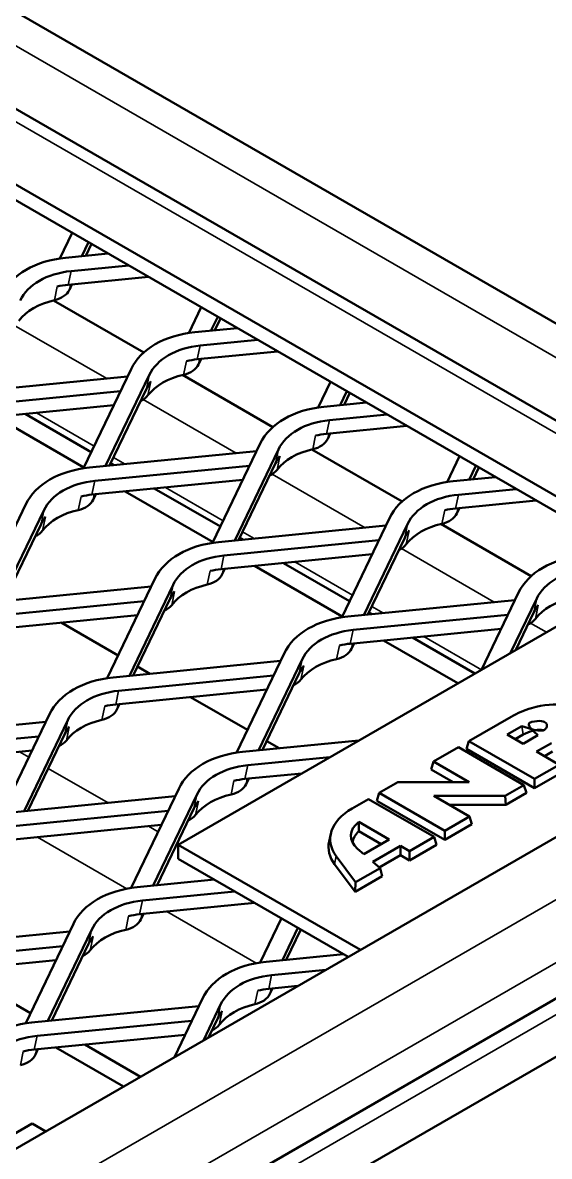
# Model space of a CAD drawing. Header units: millimetres. Extents: x 0 to 1485, y 0 to 1050.
# Drawn here: x 1328.3 to 1383, y 381.9 to 499.9 of the extents above; entities that cross this region are included whole.
import ezdxf

# ---------------------------------------------------------------- set-up
doc = ezdxf.new("R2010")
doc.units = ezdxf.units.MM
doc.header["$LTSCALE"] = 2.5
doc.layers.add('Sichtbar (ISO)', color=7, linetype='Continuous', lineweight=50)
doc.layers.add('Sichtbar schmal (ISO)', color=7, linetype='Continuous', lineweight=35)

msp = doc.modelspace()

# ---------------------------------------------------------------- linework, layer by layer
at = {"layer": 'Sichtbar (ISO)'}
for p, q in [((1449.8106, 430.3844), (1166.9679, 593.6837)), ((1429.769, 431.8773), (1168.3821, 582.7891)), ((1168.3821, 574.9043), (1414.4553, 432.8339)), ((1168.3821, 573.2713), (1394.0906, 442.9585)), ((1333.4001, 477.9982), (1332.115, 475.3171)), ((1334.4152, 475.559), (1335.1108, 477.0104)), ((1334.8193, 475.5988), (1335.4124, 476.8363)), ((1332.7324, 475.3934), (1337.1575, 475.8288)), ((1339.298, 474.593), (1333.2916, 474.0021)), ((1332.9939, 472.5776), (1341.3628, 473.4009)), ((1333.1194, 472.0522), (1333.3899, 472.6165)), ((1331.4639, 470.951), (1340.8548, 465.5292)), ((1346.8351, 470.2414), (1345.5501, 467.5604)), ((1347.8502, 467.8023), (1348.5459, 469.2537)), ((1348.2543, 467.842), (1348.8475, 469.0796)), ((1346.1674, 467.6367), (1350.5925, 468.0721)), ((1352.7331, 466.8363), (1346.7266, 466.2453)), ((1346.4289, 464.8208), (1354.7978, 465.6442)), ((1334.5899, 453.4758), (1339.5445, 463.813)), ((1346.5544, 464.2955), (1346.8249, 464.8598)), ((1339.1644, 463.0199), (1321.7722, 461.3089)), ((1341.4284, 463.1864), (1336.89, 453.7177)), ((1344.8989, 463.1943), (1354.2898, 457.7725)), ((1322.3315, 459.9175), (1338.4368, 461.502)), ((1337.2941, 453.7575), (1341.1306, 461.7619)), ((1360.2701, 462.4847), (1358.9851, 459.8036)), ((1361.2852, 460.0456), (1361.9809, 461.497)), ((1359.6024, 459.88), (1364.0276, 460.3154)), ((1361.6893, 460.0853), (1362.2825, 461.3229)), ((1322.0337, 458.493), (1337.735, 460.0377)), ((1328.5187, 459.131), (1335.397, 455.1598)), ((1366.1681, 459.0795), (1360.1617, 458.4886)), ((1334.6307, 453.5609), (1325.4979, 458.8338)), ((1359.8639, 457.0641), (1368.2328, 457.8875)), ((1359.9895, 456.5388), (1360.2599, 457.1031)), ((1348.0249, 445.7191), (1352.9795, 456.0563)), ((1352.5994, 455.2632), (1335.2072, 453.5522)), ((1354.8634, 455.4296), (1350.3251, 445.961)), ((1358.334, 455.4376), (1367.7249, 450.0158)), ((1373.7052, 454.728), (1372.4201, 452.0469)), ((1335.7665, 452.1608), (1351.8719, 453.7452)), ((1337.4094, 453.9979), (1337.7485, 453.8022)), ((1350.7292, 446.0008), (1354.5657, 454.0051)), ((1374.7203, 452.2888), (1375.4159, 453.7403)), ((1375.1243, 452.3286), (1375.7175, 453.5662)), ((1335.4688, 450.7363), (1351.17, 452.281)), ((1373.0374, 452.1233), (1377.4626, 452.5586)), ((1335.5943, 450.211), (1335.8647, 450.7752)), ((1348.0658, 445.8042), (1338.9329, 451.0771)), ((1341.9537, 451.3743), (1348.8321, 447.403)), ((1379.6031, 451.3228), (1373.5967, 450.7319)), ((1328.5844, 449.7284), (1323.6298, 439.3912)), ((1373.299, 449.3074), (1381.6679, 450.1307)), ((1325.9299, 439.6332), (1330.4682, 449.1018)), ((1373.4245, 448.7821), (1373.695, 449.3464)), ((1326.334, 439.6729), (1330.1705, 447.6773)), ((1366.0345, 447.5065), (1348.6423, 445.7954)), ((1361.46, 437.9624), (1366.4146, 448.2996)), ((1368.2984, 447.6729), (1363.7601, 438.2043)), ((1371.769, 447.6809), (1381.1599, 442.2591)), ((1350.8444, 446.2412), (1351.1835, 446.0455)), ((1364.1642, 438.244), (1368.0007, 446.2484)), ((1349.2015, 444.4041), (1365.3069, 445.9885)), ((1395.3634, 443.6933), (1344.4517, 414.2994)), ((1348.9038, 442.9795), (1364.6051, 444.5243)), ((1349.0293, 442.4542), (1349.2998, 443.0185)), ((1361.5008, 438.0475), (1352.3679, 443.3204)), ((1355.3887, 443.6175), (1362.2671, 439.6463)), ((1342.0194, 441.9717), (1337.0648, 431.6345)), ((1339.3649, 431.8764), (1343.9032, 441.3451)), ((1324.2471, 439.4676), (1341.6393, 441.1787)), ((1376.0018, 432.5149), (1379.8496, 440.5429)), ((1340.9117, 439.6607), (1324.8063, 438.0762)), ((1339.769, 431.9162), (1343.6055, 439.9206)), ((1379.4695, 439.7498), (1362.0773, 438.0387)), ((1381.7334, 439.9162), (1379.0217, 434.2584)), ((1324.5086, 436.6517), (1340.2099, 438.1964)), ((1362.6365, 436.6473), (1378.7419, 438.2318)), ((1364.2794, 438.4845), (1364.6185, 438.2887)), ((1379.554, 434.5658), (1381.4357, 438.4917)), ((1332.2733, 437.4156), (1338.1966, 433.9958)), ((1362.3388, 435.2228), (1378.0401, 436.7675)), ((1373.5427, 431.0951), (1365.803, 435.5636)), ((1368.8238, 435.8608), (1375.3104, 432.1157)), ((1362.4643, 434.6975), (1362.7348, 435.2618)), ((1337.6821, 431.7109), (1355.0743, 433.4219)), ((1355.4544, 434.215), (1350.4998, 423.8778)), ((1352.7999, 424.1197), (1357.3383, 433.5884)), ((1025.5465, 208.2974), (1414.4553, 432.8339)), ((1354.3467, 431.904), (1338.2414, 430.3195)), ((1340.2089, 432.834), (1341.5031, 432.0868)), ((1353.204, 424.1595), (1357.0405, 432.1639)), ((1437.9654, 429.5969), (1026.2536, 191.8951)), ((1449.8106, 430.3844), (1026.9607, 186.2519)), ((1337.9436, 428.895), (1353.6449, 430.4397)), ((1345.7084, 429.6589), (1351.6316, 426.2391)), ((1338.0692, 428.3697), (1338.3396, 428.9339)), ((1326.1046, 417.5499), (1331.0592, 427.8872)), ((1332.9431, 427.2605), (1328.4048, 417.7919)), ((1374.6824, 425.0772), (1379.0832, 427.618)), ((1330.6791, 427.0941), (1313.2869, 425.383)), ((1378.662, 425.7576), (1380.2009, 426.6461)), ((1313.8462, 423.9916), (1329.9516, 425.5761)), ((1328.8088, 417.8316), (1332.6453, 425.836)), ((1351.1171, 423.9542), (1363.2399, 425.1468)), ((1353.6439, 425.0773), (1354.9381, 424.3301)), ((1374.433, 424.2607), (1374.6824, 425.0772)), ((1381.5041, 421.1387), (1374.6824, 425.0772)), ((1380.3256, 424.7971), (1378.662, 425.7576)), ((1380.3256, 425.7576), (1379.4938, 425.2774)), ((1381.8645, 425.6856), (1380.3256, 424.7971)), ((1383.265, 424.877), (1381.7261, 423.9885)), ((1313.5484, 422.5671), (1329.2497, 424.1118)), ((1371.0054, 422.9543), (1373.5845, 424.4433)), ((1373.5845, 424.4433), (1380.4062, 420.5048)), ((1381.5041, 420.1782), (1374.433, 424.2607)), ((1381.7261, 423.9885), (1384.0832, 422.6277)), ((1383.3897, 423.9885), (1382.5579, 423.5083)), ((1360.22, 423.4033), (1351.6764, 422.5628)), ((1370.7561, 422.1378), (1371.0054, 422.9543)), ((1374.7173, 420.8113), (1371.0054, 422.9543)), ((1384.0832, 422.6277), (1381.5041, 421.1387)), ((1351.3787, 421.1383), (1357.3071, 421.7215)), ((1373.0537, 420.8113), (1370.7561, 422.1378)), ((1384.3325, 421.8112), (1381.5041, 420.1782)), ((1339.5397, 409.7932), (1344.4943, 420.1304)), ((1351.5042, 420.613), (1351.7746, 421.1772)), ((1365.3486, 419.6883), (1367.2936, 420.8113)), ((1367.2936, 420.8113), (1374.7173, 420.8113)), ((1380.4062, 420.5048), (1378.4612, 419.3819)), ((1380.6556, 419.6883), (1380.4062, 420.5048)), ((1381.5041, 420.1782), (1381.5041, 421.1387)), ((1344.1141, 419.3374), (1326.7219, 417.6263)), ((1346.3781, 419.5038), (1341.8398, 410.0351)), ((1362.5264, 418.0589), (1364.2507, 419.0545)), ((1364.2507, 419.0545), (1371.0724, 415.1159)), ((1365.0992, 418.8718), (1365.3486, 419.6883)), ((1372.1703, 415.7498), (1365.3486, 419.6883)), ((1378.4612, 419.3819), (1371.0375, 419.3819)), ((1371.0375, 419.3819), (1374.7493, 417.2388)), ((1378.5342, 418.4636), (1378.4612, 419.3819)), ((1380.6556, 419.6883), (1378.5342, 418.4636)), ((1327.2812, 416.2349), (1343.3866, 417.8194)), ((1342.2439, 410.0749), (1346.0804, 418.0793)), ((1372.1703, 414.7893), (1365.0992, 418.8718)), ((1378.5342, 418.4636), (1372.628, 418.4636)), ((1363.2229, 416.6698), (1366.3857, 414.8438)), ((1374.7493, 417.2388), (1372.1703, 415.7498)), ((1374.9987, 416.4223), (1374.7493, 417.2388)), ((1326.9835, 414.8104), (1342.6848, 416.3551)), ((1360.309, 415.4436), (1360.1341, 414.6398)), ((1365.5539, 414.3635), (1363.2468, 415.6955)), ((1374.9987, 416.4223), (1372.1703, 414.7893)), ((1372.1703, 414.7893), (1372.1703, 415.7498)), ((1344.4517, 414.2994), (1363.4022, 403.3584)), ((1344.4517, 412.8297), (1344.4517, 414.2994)), ((1366.3857, 414.8438), (1363.7519, 413.3232)), ((1371.0724, 415.1159), (1368.4933, 413.6269)), ((1371.3218, 414.2994), (1368.4933, 412.6665)), ((1371.3218, 414.2994), (1371.0724, 415.1159)), ((1362.8959, 410.3953), (1360.8772, 413.1148)), ((1363.7519, 413.3232), (1363.1061, 413.8824)), ((1367.5505, 414.1712), (1364.6838, 412.5161)), ((1367.5505, 413.2108), (1365.3492, 411.9398)), ((1368.4933, 413.6269), (1367.5505, 414.1712)), ((1367.5505, 413.2108), (1367.5505, 414.1712)), ((1368.4933, 412.6665), (1367.5505, 413.2108)), ((1368.4933, 412.6665), (1368.4933, 413.6269)), ((1362.1294, 402.6235), (1344.4517, 412.8297)), ((1362.8365, 409.4005), (1360.7151, 412.2582)), ((1365.438, 411.8629), (1362.8959, 410.3953)), ((1364.6838, 412.5161), (1365.438, 411.8629)), ((1365.6649, 411.0335), (1365.438, 411.8629)), ((1348.2071, 410.6616), (1340.157, 409.8696)), ((1365.6649, 411.0335), (1362.8365, 409.4005)), ((1362.8365, 409.4005), (1362.8959, 410.3953)), ((1340.7162, 408.4782), (1350.3476, 409.4257)), ((1340.4185, 407.0537), (1352.4123, 408.2337)), ((1333.5341, 406.0459), (1328.5795, 395.7087)), ((1340.544, 406.5284), (1340.8145, 407.0927)), ((1352.9747, 402.0365), (1355.1793, 406.6362)), ((1315.7618, 403.5417), (1333.154, 405.2528)), ((1330.8796, 395.9506), (1335.4179, 405.4192)), ((1356.8901, 405.6485), (1355.2748, 402.2784)), ((1355.6789, 402.3182), (1357.1916, 405.4743)), ((1332.4264, 403.7348), (1316.321, 402.1504)), ((1331.2837, 395.9903), (1335.1202, 403.9947)), ((1361.6421, 402.9049), (1353.592, 402.1129)), ((1316.0233, 400.7259), (1331.7246, 402.2706)), ((1321.3, 401.245), (1329.0801, 396.7531)), ((1354.1513, 400.7215), (1359.7969, 401.2769)), ((1353.8535, 399.297), (1356.884, 399.5951)), ((1353.9791, 398.7717), (1354.2495, 399.3359)), ((1346.9691, 398.2892), (1344.0412, 392.1803)), ((1347.061, 393.9238), (1348.853, 397.6625)), ((1329.1968, 395.785), (1346.589, 397.4961)), ((1345.8615, 395.9781), (1329.7561, 394.3936)), ((1347.5934, 394.2312), (1348.5552, 396.238)), ((1329.4583, 392.9691), (1345.1596, 394.5138)), ((1329.5839, 392.4438), (1329.8543, 393.0081)), ((1338.753, 389.1272), (1331.7142, 393.1911)), ((1334.735, 393.4883), (1340.5208, 390.1478)), ((1324.052, 382.2726), (1329.2489, 385.273)), ((1329.2489, 385.273), (1330.6631, 384.4565))]:
    msp.add_line(p, q, dxfattribs=at)
for centre, major_axis, ratio, start_param, end_param in [((1335.5287, 468.4365), (-9.7885, 2.0459), 0.68595823, 5.14148013, 6.11622732), ((1335.5287, 468.4365), (-7.8308, 1.6367), 0.68595823, 5.14148013, 6.11622732), ((1330.2937, 472.9922), (2.9365, -0.6138), 0.68595823, 5.29543781, 6.11622732), ((1335.2309, 467.012), (7.8308, -1.6367), 0.68595823, 1.99988748, 2.15384516), ((1334.9332, 465.5875), (-7.8308, 1.6367), 0.68595823, 5.29543781, 5.96226963), ((1348.9637, 460.6798), (-9.7885, 2.0459), 0.68595823, 5.14148013, 6.11622732), ((1348.9637, 460.6798), (-7.8308, 1.6367), 0.68595823, 5.14148013, 6.11622732), ((1343.7287, 465.2355), (2.9365, -0.6138), 0.68595823, 5.29543781, 6.11622732), ((1348.666, 459.2553), (7.8308, -1.6367), 0.68595823, 1.99988748, 2.15384516), ((1348.3682, 457.8308), (-7.8308, 1.6367), 0.68595823, 5.29543781, 5.96226963), ((1348.666, 459.2553), (-7.8308, 1.6367), 0.68595823, 5.96226963, 6.11622732), ((1338.6375, 462.2961), (2.9365, -0.6138), 0.68595823, 5.54107457, 5.96226963), ((1362.3987, 452.9231), (-9.7885, 2.0459), 0.68595823, 5.14148013, 6.11622732), ((1362.3987, 452.9231), (-7.8308, 1.6367), 0.68595823, 5.14148013, 6.11622732), ((1362.101, 451.4986), (7.8308, -1.6367), 0.68595823, 1.99988748, 2.15384516), ((1357.1637, 457.4788), (2.9365, -0.6138), 0.68595823, 5.29543781, 6.11622732), ((1362.101, 451.4986), (-7.8308, 1.6367), 0.68595823, 5.96226963, 6.11622732), ((1361.8033, 450.0741), (-7.8308, 1.6367), 0.68595823, 5.29543781, 5.96226963), ((1338.0035, 446.5952), (-9.7885, 2.0459), 0.68595823, 5.14148013, 6.11622732), ((1352.0726, 454.5394), (2.9365, -0.6138), 0.68595823, 5.54107457, 5.96226963), ((1338.0035, 446.5952), (-7.8308, 1.6367), 0.68595823, 5.14148013, 6.11622732), ((1375.8337, 445.1663), (-9.7885, 2.0459), 0.68595823, 5.14148013, 6.11622732), ((1332.7685, 451.1509), (2.9365, -0.6138), 0.68595823, 5.29543781, 6.11622732), ((1337.7058, 445.1707), (7.8308, -1.6367), 0.68595823, 1.99988748, 2.15384516), ((1375.8337, 445.1663), (-7.8308, 1.6367), 0.68595823, 5.14148013, 6.11622732), ((1337.7058, 445.1707), (-7.8308, 1.6367), 0.68595823, 5.96226963, 6.11622732), ((1337.4081, 443.7462), (-7.8308, 1.6367), 0.68595823, 5.29543781, 5.96226963), ((1370.5988, 449.7221), (2.9365, -0.6138), 0.68595823, 5.29543781, 6.11622732), ((1375.536, 443.7418), (7.8308, -1.6367), 0.68595823, 1.99988748, 2.15384516), ((1375.2383, 442.3173), (-7.8308, 1.6367), 0.68595823, 5.29543781, 5.96226963), ((1327.6774, 448.2115), (2.9365, -0.6138), 0.68595823, 5.54107457, 5.96226963), ((1375.536, 443.7418), (-7.8308, 1.6367), 0.68595823, 5.96226963, 6.11622732), ((1351.4386, 438.8385), (-9.7885, 2.0459), 0.68595823, 5.14148013, 6.11622732), ((1365.5076, 446.7827), (2.9365, -0.6138), 0.68595823, 5.54107457, 5.96226963), ((1351.4386, 438.8385), (-7.8308, 1.6367), 0.68595823, 5.14148013, 6.11622732), ((1389.2688, 437.4096), (-9.7885, 2.0459), 0.68595823, 5.14148013, 6.11622732), ((1351.1408, 437.414), (7.8308, -1.6367), 0.68595823, 1.99988748, 2.15384516), ((1389.2688, 437.4096), (-7.8308, 1.6367), 0.68595823, 5.14148013, 6.11622732), ((1350.8431, 435.9895), (-7.8308, 1.6367), 0.68595823, 5.29543781, 5.96226963), ((1346.2036, 443.3942), (2.9365, -0.6138), 0.68595823, 5.29543781, 6.11622732), ((1351.1408, 437.414), (-7.8308, 1.6367), 0.68595823, 5.96226963, 6.11622732), ((1341.1124, 440.4548), (2.9365, -0.6138), 0.68595823, 5.54107457, 5.96226963), ((1388.971, 435.9851), (-7.8308, 1.6367), 0.68595823, 5.96226963, 6.11622732), ((1388.6733, 434.5606), (-7.8308, 1.6367), 0.68595823, 5.29543781, 5.96226963), ((1364.8736, 431.0818), (-9.7885, 2.0459), 0.68595823, 5.14148013, 6.11622732), ((1378.9426, 439.026), (2.9365, -0.6138), 0.68595823, 5.54107457, 5.96226963), ((1364.8736, 431.0818), (-7.8308, 1.6367), 0.68595823, 5.14148013, 6.11622732), ((1359.6386, 435.6375), (2.9365, -0.6138), 0.68595823, 5.29543781, 6.11622732), ((1364.5759, 429.6573), (7.8308, -1.6367), 0.68595823, 1.99988748, 2.15384516), ((1364.2781, 428.2328), (-7.8308, 1.6367), 0.68595823, 5.29543781, 5.96226963), ((1364.5759, 429.6573), (-7.8308, 1.6367), 0.68595823, 5.96226963, 6.11622732), ((1340.4784, 424.7539), (-9.7885, 2.0459), 0.68595823, 5.14148013, 6.11622732), ((1354.5474, 432.6981), (2.9365, -0.6138), 0.68595823, 5.54107457, 5.96226963), ((1340.4784, 424.7539), (-7.8308, 1.6367), 0.68595823, 5.14148013, 6.11622732), ((1335.2434, 429.3096), (2.9365, -0.6138), 0.68595823, 5.29543781, 6.11622732), ((1340.1807, 423.3294), (7.8308, -1.6367), 0.68595823, 1.99988748, 2.15384516), ((1339.8829, 421.9049), (-7.8308, 1.6367), 0.68595823, 5.29543781, 5.96226963), ((1340.1807, 423.3294), (-7.8308, 1.6367), 0.68595823, 5.96226963, 6.11622732), ((1330.1522, 426.3703), (2.9365, -0.6138), 0.68595823, 5.54107457, 5.96226963), ((1353.9134, 416.9972), (-9.7885, 2.0459), 0.68595823, 5.14148013, 6.11622732), ((1353.9134, 416.9972), (-7.8308, 1.6367), 0.68595823, 5.14148013, 6.11622732), ((1348.6784, 421.5529), (2.9365, -0.6138), 0.68595823, 5.29543781, 6.11622732), ((1353.6157, 415.5727), (7.8308, -1.6367), 0.68595823, 1.99988748, 2.15384516), ((1353.318, 414.1482), (-7.8308, 1.6367), 0.68595823, 5.29543781, 5.96226963), ((1353.6157, 415.5727), (-7.8308, 1.6367), 0.68595823, 5.96226963, 6.11622732), ((1368.0261, 414.8837), (-7.7777, 0), 0.57735027, 5.49778714, 6.68807709), ((1343.5873, 418.6135), (2.9365, -0.6138), 0.68595823, 5.54107457, 5.96226963), ((1366.6022, 415.2281), (-4.2018, 0), 0.57735027, 5.64678766, 6.87118791), ((1366.6022, 414.4116), (-4.0255, 0), 0.57735027, 5.69787496, 6.23492026), ((1368.0261, 414.0672), (-7.9541, 0), 0.57735027, 6.15817798, 6.68807709), ((1342.9533, 402.9126), (-9.7885, 2.0459), 0.68595823, 5.14148013, 6.11622732), ((1342.9533, 402.9126), (-7.8308, 1.6367), 0.68595823, 5.14148013, 6.11622732), ((1337.7183, 407.4684), (2.9365, -0.6138), 0.68595823, 5.29543781, 6.11622732), ((1342.6555, 401.4881), (7.8308, -1.6367), 0.68595823, 1.99988748, 2.15384516), ((1342.3578, 400.0636), (-7.8308, 1.6367), 0.68595823, 5.29543781, 5.96226963), ((1342.6555, 401.4881), (-7.8308, 1.6367), 0.68595823, 5.96226963, 6.11622732), ((1332.6271, 404.529), (2.9365, -0.6138), 0.68595823, 5.54107457, 5.96226963), ((1356.3883, 395.1559), (-9.7885, 2.0459), 0.68595823, 5.14148013, 6.11622732), ((1356.3883, 395.1559), (-7.8308, 1.6367), 0.68595823, 5.14148013, 6.11622732), ((1356.0906, 393.7314), (7.8308, -1.6367), 0.68595823, 1.99988748, 2.15384516), ((1355.7928, 392.3069), (-7.8308, 1.6367), 0.68595823, 5.29543781, 5.96226963), ((1351.1533, 399.7116), (2.9365, -0.6138), 0.68595823, 5.29543781, 6.11622732), ((1356.0906, 393.7314), (-7.8308, 1.6367), 0.68595823, 5.96226963, 6.11622732), ((1331.9931, 388.8281), (-9.7885, 2.0459), 0.68595823, 5.14148013, 6.11622732), ((1346.0622, 396.7723), (2.9365, -0.6138), 0.68595823, 5.54107457, 5.96226963), ((1331.9931, 388.8281), (-7.8308, 1.6367), 0.68595823, 5.14148013, 6.11622732), ((1331.6954, 387.4036), (7.8308, -1.6367), 0.68595823, 1.99988748, 2.15384516), ((1326.7581, 393.3838), (2.9365, -0.6138), 0.68595823, 5.29543781, 6.11622732)]:
    msp.add_ellipse(centre, major_axis=major_axis, ratio=ratio, start_param=start_param, end_param=end_param, dxfattribs=at)
for points, knots in [([(1379.0832, 427.618), (1379.7245, 427.9883), (1380.4619, 428.3024), (1381.2038, 428.5223), (1382.4619, 428.8953), (1383.7147, 428.9802), (1384.5458, 428.7764), (1385.4604, 428.5522), (1385.9025, 427.988), (1385.6971, 427.247), (1385.6759, 427.1709), (1385.6477, 427.0932), (1385.6139, 427.0144)], [-1.57079633, -1.57079633, -1.57079633, -1.57079633, -1.07561584, -1.07561584, -1.07561584, -0.23592893, -0.23592893, -0.23592893, 0.68809816, 0.68809816, 0.68809816, 0.7830276, 0.7830276, 0.7830276, 0.7830276]), ([(1380.2009, 426.6461), (1382.2605, 425.9143), (1382.5722, 426.1884), (1382.7102, 426.4405), (1382.8128, 426.628), (1382.8239, 426.8069), (1382.7031, 426.948), (1382.6132, 427.0529), (1382.445, 427.1296), (1382.2454, 427.1612), (1381.9519, 427.2076), (1381.5979, 427.1691), (1381.2344, 427.0729), (1380.8797, 426.979), (1380.5152, 426.8276), (1381.8645, 425.6856)], [-1.57079633, -1.57079633, -1.57079633, -1.57079633, -0.76609468, -0.76609468, -0.76609468, -0.16751292, -0.16751292, -0.16751292, 0.27774542, 0.27774542, 0.27774542, 0.93216778, 0.93216778, 0.93216778, 1.57079633, 1.57079633, 1.57079633, 1.57079633]), ([(1382.4803, 426.1445), (1382.4107, 426.1934), (1382.3154, 426.2281), (1382.1988, 426.2465), (1381.9659, 426.2833), (1381.6476, 426.2538), (1381.3079, 426.1639), (1380.9765, 426.0761), (1380.6266, 425.9314), (1380.3256, 425.7576)], [-0.04981712, -0.04981712, -0.04981712, -0.04981712, 0.27774542, 0.27774542, 0.27774542, 0.93216778, 0.93216778, 0.93216778, 1.57079633, 1.57079633, 1.57079633, 1.57079633])]:
    msp.add_open_spline(points, degree=3, knots=knots, dxfattribs=at)
msp.add_open_spline([(1363.2468, 415.6955), (1363.2333, 416.1711), (1363.2229, 416.6698)], degree=2, dxfattribs=at)
at = {"layer": 'Sichtbar schmal (ISO)'}
for p, q in [((1442.9654, 430.7927), (1167.675, 589.7316)), ((1168.3821, 581.4363), (1425.769, 432.8339)), ((1332.9939, 472.5776), (1333.2916, 474.0021)), ((1331.8567, 472.3972), (1331.559, 470.9727)), ((1333.2342, 472.6012), (1333.1194, 472.0522)), ((1337.0191, 462.8089), (1327.3559, 468.388)), ((1346.4289, 464.8208), (1346.7266, 466.2453)), ((1345.2918, 464.6405), (1344.994, 463.216)), ((1346.6692, 464.8445), (1346.5544, 464.2955)), ((1341.1306, 461.7619), (1341.4284, 463.1864)), ((1341.5891, 462.5028), (1341.2914, 461.0783)), ((1350.4542, 455.0522), (1340.7909, 460.6312)), ((1329.6908, 459.2463), (1335.6944, 455.7801)), ((1359.8639, 457.0641), (1360.1617, 458.4886)), ((1358.7268, 456.8838), (1358.4291, 455.4593)), ((1360.1042, 457.0878), (1359.9895, 456.5388)), ((1337.7067, 454.6183), (1338.9206, 453.9175)), ((1354.5657, 454.0051), (1354.8634, 455.4296)), ((1355.0241, 454.7461), (1354.7264, 453.3216)), ((1335.7665, 452.1608), (1335.4688, 450.7363)), ((1363.8892, 447.2955), (1354.226, 452.8745)), ((1335.5943, 450.211), (1335.709, 450.7599)), ((1343.1258, 451.4896), (1349.1294, 448.0234)), ((1334.0339, 449.1315), (1334.3316, 450.556)), ((1373.299, 449.3074), (1373.5967, 450.7319)), ((1330.4682, 449.1018), (1330.1705, 447.6773)), ((1330.3312, 446.9937), (1330.6289, 448.4182)), ((1372.1618, 449.1271), (1371.8641, 447.7026)), ((1373.5392, 449.331), (1373.4245, 448.7821)), ((1368.0007, 446.2484), (1368.2984, 447.6729)), ((1351.1418, 446.8616), (1352.3556, 446.1608)), ((1368.4591, 446.9894), (1368.1614, 445.5649)), ((1377.3242, 439.5387), (1367.661, 445.1178)), ((1349.2015, 444.4041), (1348.9038, 442.9795)), ((1356.5608, 443.7329), (1362.5644, 440.2667)), ((1347.4689, 441.3747), (1347.7666, 442.7992)), ((1349.0293, 442.4542), (1349.1441, 443.0032)), ((1343.9032, 441.3451), (1343.6055, 439.9206)), ((1343.7662, 439.237), (1344.064, 440.6615)), ((1364.5768, 439.1049), (1365.7906, 438.404)), ((1381.4357, 438.4917), (1381.7334, 439.9162)), ((1381.8942, 439.2326), (1381.5964, 437.8081)), ((1362.6365, 436.6473), (1362.3388, 435.2228)), ((1382.7458, 436.4086), (1381.096, 437.3611)), ((1369.9959, 435.9761), (1375.9964, 432.5118)), ((1360.9039, 433.618), (1361.2017, 435.0425)), ((1362.4643, 434.6975), (1362.5791, 435.2465)), ((1357.3383, 433.5884), (1357.0405, 432.1639)), ((1025.5465, 201.7654), (1425.769, 432.8339)), ((1357.2013, 431.4803), (1357.499, 432.9048)), ((1026.2536, 190.2041), (1442.9654, 430.7927)), ((1025.5465, 195.2334), (1431.4258, 429.5679)), ((1337.9436, 428.895), (1338.2414, 430.3195)), ((1336.8065, 428.7147), (1336.5087, 427.2902)), ((1338.1839, 428.9186), (1338.0692, 428.3697)), ((1332.6453, 425.836), (1332.9431, 427.2605)), ((1333.1038, 426.5769), (1332.8061, 425.1524)), ((1380.3256, 425.7576), (1380.2009, 426.6461)), ((1328.9111, 423.4053), (1327.9149, 423.9805)), ((1351.3787, 421.1383), (1351.6764, 422.5628)), ((1337.1446, 418.6517), (1330.9235, 422.2435)), ((1350.2415, 420.958), (1349.9438, 419.5335)), ((1351.6189, 421.1619), (1351.5042, 420.613)), ((1346.0804, 418.0793), (1346.3781, 419.5038)), ((1346.5388, 418.8202), (1346.2411, 417.3957)), ((1342.3461, 415.6486), (1341.3499, 416.2238)), ((1329.8163, 415.0891), (1339.1133, 409.7215)), ((1344.5673, 414.3662), (1344.3585, 414.4868)), ((1360.7151, 412.2582), (1360.8772, 413.1148)), ((1340.7162, 408.4782), (1340.4185, 407.0537)), ((1343.2513, 407.3324), (1352.5483, 401.9648)), ((1338.9836, 405.4489), (1339.2813, 406.8734)), ((1340.544, 406.5284), (1340.6588, 407.0773)), ((1335.4179, 405.4192), (1335.1202, 403.9947)), ((1335.2809, 403.3112), (1335.5787, 404.7357)), ((1354.1513, 400.7215), (1353.8535, 399.297)), ((1352.4186, 397.6922), (1352.7164, 399.1167)), ((1353.9791, 398.7717), (1354.0938, 399.3206)), ((1356.6863, 399.5757), (1356.7683, 399.5283)), ((1348.853, 397.6625), (1348.5552, 396.238)), ((1348.716, 395.5544), (1349.0137, 396.9789)), ((1329.4583, 392.9691), (1329.7561, 394.3936)), ((1329.6986, 392.9928), (1329.5839, 392.4438)), ((1328.3212, 392.7888), (1328.0235, 391.3643))]:
    msp.add_line(p, q, dxfattribs=at)

doc.saveas('drawing.dxf')
